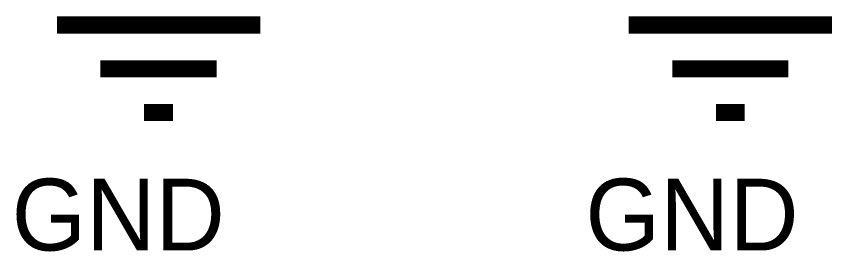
# Model space of a CAD drawing. Header units: inches. Extents: x 0 to 16.9, y 0 to 11.7.
# Drawn here: x 10.138 to 10.705, y 7.982 to 8.144 of the extents above; entities that cross this region are included whole.
import ezdxf

# ---------------------------------------------------------------- set-up
doc = ezdxf.new("R2010")
doc.units = ezdxf.units.IN
doc.header["$MEASUREMENT"] = 0
doc.layers.add('Sheet', color=255, linetype='Continuous')

msp = doc.modelspace()

# ---------------------------------------------------------------- linework, layer by layer
at = {"layer": 'Sheet'}
for points in [[(10.16607, 8.13766, 0.0118, 0.0118, 0), (10.3061, 8.13766, 0.0118, 0.0118, 0)], [(10.55955, 8.13766, 0.0118, 0.0118, 0), (10.69958, 8.13766, 0.0118, 0.0118, 0)], [(10.19577, 8.10756, 0.0118, 0.0118, 0), (10.27601, 8.10756, 0.0118, 0.0118, 0)], [(10.58964, 8.10756, 0.0118, 0.0118, 0), (10.66949, 8.10756, 0.0118, 0.0118, 0)], [(10.22586, 8.07746, 0.0118, 0.0118, 0), (10.24592, 8.07746, 0.0118, 0.0118, 0)], [(10.61973, 8.07746, 0.0118, 0.0118, 0), (10.6394, 8.07746, 0.0118, 0.0118, 0)]]:
    msp.add_lwpolyline(points, format="xyseb", dxfattribs=at)

# ---------------------------------------------------------------- texts
for p in [(10.13482, 7.98254), (10.52984, 7.98254)]:
    msp.add_text('GND', height=0.049389, dxfattribs=at).set_placement(p)

doc.saveas('drawing.dxf')
